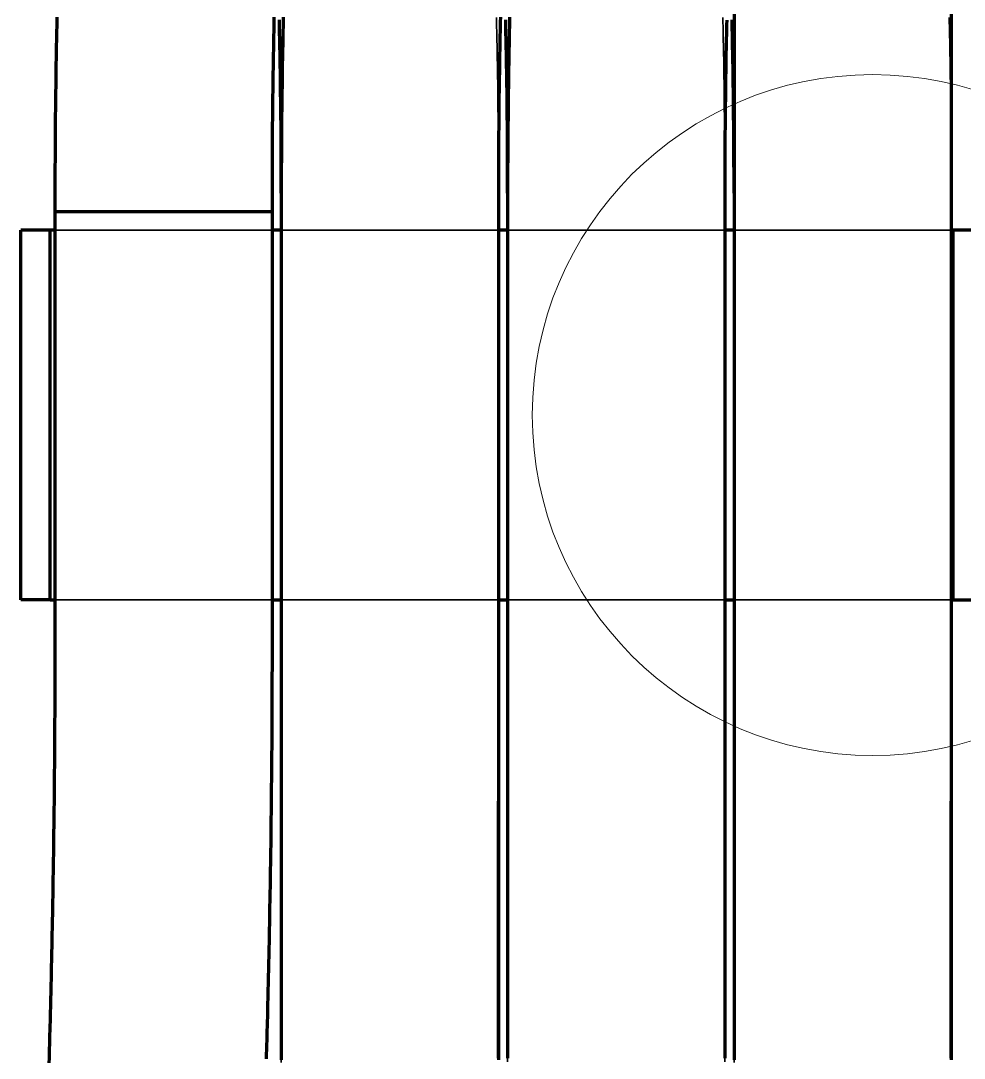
# Model space of a CAD drawing. Header units: millimetres. Extents: x 0 to 2208, y 0 to 420.
# Drawn here: x 165.18 to 175.39, y 191.36 to 202.58 of the extents above; entities that cross this region are included whole.
import ezdxf

# ---------------------------------------------------------------- set-up
doc = ezdxf.new("R2010")
doc.units = ezdxf.units.MM
doc.linetypes.add('IRAM-E-TRAZOS', pattern=[5, 4, -1])
for name, color, linetype, lineweight in [('01-VISIBLE', 7, 'CONTINUOUS', 70), ('02-OCULTA', 4, 'IRAM-E-TRAZOS', 35), ('08-FINA', 5, 'CONTINUOUS', 18)]:
    doc.layers.add(name, color=color, linetype=linetype, lineweight=lineweight)

msp = doc.modelspace()

# ---------------------------------------------------------------- linework, layer by layer
at = {"layer": '01-VISIBLE'}
for p, q in [((172.896, 204.486), (172.896, 197.032)), ((175.246, 204.486), (175.246, 197.032)), ((165.546, 200.716), (165.546, 200.516)), ((167.896, 200.716), (167.896, 200.516)), ((167.996, 200.716), (167.996, 197.032)), ((170.346, 200.716), (170.346, 197.032)), ((170.446, 200.716), (170.446, 197.354)), ((172.796, 200.716), (172.796, 197.354)), ((165.546, 200.516), (165.546, 195.916)), ((167.896, 200.516), (167.896, 195.916)), ((165.496, 200.316), (165.176, 200.316)), ((165.176, 196.316), (165.176, 200.316)), ((165.546, 200.316), (165.496, 200.316)), ((165.496, 196.316), (165.496, 200.316)), ((167.996, 200.316), (167.896, 200.316)), ((170.446, 200.316), (170.346, 200.316)), ((172.896, 200.316), (172.796, 200.316)), ((175.596, 200.316), (175.246, 200.316)), ((165.496, 196.316), (165.176, 196.316)), ((165.496, 196.316), (165.546, 196.316)), ((167.896, 196.316), (167.996, 196.316)), ((170.346, 196.316), (170.446, 196.316)), ((172.796, 196.316), (172.896, 196.316)), ((175.246, 196.316), (175.596, 196.316)), ((167.996, 195.202), (167.996, 194.042)), ((170.346, 195.202), (170.346, 194.042)), ((172.896, 195.202), (172.896, 194.042)), ((175.246, 195.202), (175.246, 194.042)), ((170.446, 194.884), (170.446, 194.72)), ((172.796, 194.884), (172.796, 194.72))]:
    msp.add_line(p, q, dxfattribs=at)
for points in [[(165.567, 202.619), (165.566, 202.569), (165.565, 202.518), (165.564, 202.468), (165.563, 202.418), (165.562, 202.368), (165.561, 202.318), (165.56, 202.268), (165.559, 202.218), (165.558, 202.168), (165.557, 202.118), (165.556, 202.068), (165.556, 202.018), (165.555, 201.968), (165.554, 201.918), (165.554, 201.868), (165.553, 201.818), (165.552, 201.767), (165.552, 201.717), (165.551, 201.667), (165.551, 201.617), (165.55, 201.567), (165.55, 201.517), (165.549, 201.467), (165.549, 201.417), (165.548, 201.367), (165.548, 201.317), (165.548, 201.267), (165.547, 201.217), (165.547, 201.167), (165.547, 201.117), (165.547, 201.066), (165.546, 201.016), (165.546, 200.966), (165.546, 200.916), (165.546, 200.866), (165.546, 200.816), (165.546, 200.766), (165.546, 200.716)], [(167.917, 202.62), (167.916, 202.57), (167.915, 202.52), (167.914, 202.47), (167.913, 202.42), (167.912, 202.37), (167.911, 202.32), (167.91, 202.27), (167.909, 202.219), (167.908, 202.169), (167.908, 202.119), (167.907, 202.069), (167.906, 202.019), (167.905, 201.969), (167.904, 201.919), (167.904, 201.869), (167.903, 201.819), (167.902, 201.768), (167.902, 201.718), (167.901, 201.668), (167.901, 201.618), (167.9, 201.568), (167.9, 201.518), (167.899, 201.468), (167.899, 201.418), (167.898, 201.368), (167.898, 201.317), (167.898, 201.267), (167.897, 201.217), (167.897, 201.167), (167.897, 201.117), (167.897, 201.067), (167.896, 201.017), (167.896, 200.967), (167.896, 200.916), (167.896, 200.866), (167.896, 200.816), (167.896, 200.766), (167.896, 200.716)], [(167.996, 200.716), (167.996, 200.767), (167.996, 200.817), (167.996, 200.868), (167.996, 200.919), (167.996, 200.97), (167.995, 201.02), (167.995, 201.071), (167.995, 201.122), (167.995, 201.173), (167.994, 201.223), (167.994, 201.274), (167.994, 201.325), (167.993, 201.376), (167.993, 201.426), (167.993, 201.477), (167.992, 201.528), (167.992, 201.578), (167.991, 201.629), (167.99, 201.68), (167.99, 201.731), (167.989, 201.781), (167.989, 201.832), (167.988, 201.883), (167.987, 201.934), (167.986, 201.984), (167.986, 202.035), (167.985, 202.086), (167.984, 202.137), (167.983, 202.187), (167.982, 202.238), (167.981, 202.289), (167.98, 202.34), (167.979, 202.39), (167.978, 202.441), (167.977, 202.492), (167.976, 202.542), (167.975, 202.593)], [(168.017, 202.619), (168.016, 202.569), (168.015, 202.518), (168.014, 202.468), (168.013, 202.418), (168.012, 202.368), (168.011, 202.318), (168.01, 202.268), (168.009, 202.218), (168.008, 202.168), (168.007, 202.118), (168.006, 202.068), (168.006, 202.018), (168.005, 201.968), (168.004, 201.918), (168.004, 201.868), (168.003, 201.818), (168.002, 201.767), (168.002, 201.717), (168.001, 201.667), (168.001, 201.617), (168, 201.567), (168, 201.517), (167.999, 201.467), (167.999, 201.417), (167.998, 201.367), (167.998, 201.317), (167.998, 201.267), (167.997, 201.217), (167.997, 201.167), (167.997, 201.117), (167.997, 201.066), (167.996, 201.016), (167.996, 200.966), (167.996, 200.916), (167.996, 200.866), (167.996, 200.816), (167.996, 200.766), (167.996, 200.716)], [(170.367, 202.62), (170.366, 202.57), (170.365, 202.52), (170.364, 202.47), (170.363, 202.42), (170.362, 202.37), (170.361, 202.32), (170.36, 202.27), (170.359, 202.219), (170.358, 202.169), (170.358, 202.119), (170.357, 202.069), (170.356, 202.019), (170.355, 201.969), (170.354, 201.919), (170.354, 201.869), (170.353, 201.819), (170.352, 201.768), (170.352, 201.718), (170.351, 201.668), (170.351, 201.618), (170.35, 201.568), (170.35, 201.518), (170.349, 201.468), (170.349, 201.418), (170.348, 201.368), (170.348, 201.317), (170.348, 201.267), (170.347, 201.217), (170.347, 201.167), (170.347, 201.117), (170.347, 201.067), (170.346, 201.017), (170.346, 200.967), (170.346, 200.916), (170.346, 200.866), (170.346, 200.816), (170.346, 200.766), (170.346, 200.716)], [(170.446, 200.716), (170.446, 200.767), (170.446, 200.817), (170.446, 200.868), (170.446, 200.919), (170.446, 200.97), (170.445, 201.02), (170.445, 201.071), (170.445, 201.122), (170.445, 201.173), (170.444, 201.223), (170.444, 201.274), (170.444, 201.325), (170.443, 201.376), (170.443, 201.426), (170.443, 201.477), (170.442, 201.528), (170.442, 201.578), (170.441, 201.629), (170.44, 201.68), (170.44, 201.731), (170.439, 201.781), (170.439, 201.832), (170.438, 201.883), (170.437, 201.934), (170.436, 201.984), (170.436, 202.035), (170.435, 202.086), (170.434, 202.137), (170.433, 202.187), (170.432, 202.238), (170.431, 202.289), (170.43, 202.34), (170.429, 202.39), (170.428, 202.441), (170.427, 202.492), (170.426, 202.542), (170.425, 202.593)], [(170.467, 202.619), (170.466, 202.569), (170.465, 202.518), (170.464, 202.468), (170.463, 202.418), (170.462, 202.368), (170.461, 202.318), (170.46, 202.268), (170.459, 202.218), (170.458, 202.168), (170.457, 202.118), (170.456, 202.068), (170.456, 202.018), (170.455, 201.968), (170.454, 201.918), (170.454, 201.868), (170.453, 201.818), (170.452, 201.767), (170.452, 201.717), (170.451, 201.667), (170.451, 201.617), (170.45, 201.567), (170.45, 201.517), (170.449, 201.467), (170.449, 201.417), (170.448, 201.367), (170.448, 201.317), (170.448, 201.267), (170.447, 201.217), (170.447, 201.167), (170.447, 201.117), (170.447, 201.066), (170.446, 201.016), (170.446, 200.966), (170.446, 200.916), (170.446, 200.866), (170.446, 200.816), (170.446, 200.766), (170.446, 200.716)], [(172.896, 200.716), (172.896, 200.767), (172.896, 200.817), (172.896, 200.868), (172.896, 200.919), (172.896, 200.97), (172.895, 201.02), (172.895, 201.071), (172.895, 201.122), (172.895, 201.173), (172.894, 201.223), (172.894, 201.274), (172.894, 201.325), (172.893, 201.376), (172.893, 201.426), (172.893, 201.477), (172.892, 201.528), (172.892, 201.578), (172.891, 201.629), (172.89, 201.68), (172.89, 201.731), (172.889, 201.781), (172.889, 201.832), (172.888, 201.883), (172.887, 201.934), (172.886, 201.984), (172.886, 202.035), (172.885, 202.086), (172.884, 202.137), (172.883, 202.187), (172.882, 202.238), (172.881, 202.289), (172.88, 202.34), (172.879, 202.39), (172.878, 202.441), (172.877, 202.492), (172.876, 202.542), (172.875, 202.593)], [(172.817, 202.587), (172.815, 202.536), (172.814, 202.486), (172.813, 202.435), (172.812, 202.384), (172.811, 202.334), (172.81, 202.283), (172.809, 202.233), (172.809, 202.182), (172.808, 202.132), (172.807, 202.081), (172.806, 202.031), (172.805, 201.98), (172.805, 201.929), (172.804, 201.879), (172.803, 201.828), (172.803, 201.778), (172.802, 201.727), (172.801, 201.677), (172.801, 201.626), (172.8, 201.576), (172.8, 201.525), (172.799, 201.474), (172.799, 201.424), (172.798, 201.373), (172.798, 201.323), (172.798, 201.272), (172.797, 201.222), (172.797, 201.171), (172.797, 201.12), (172.797, 201.07), (172.796, 201.019), (172.796, 200.969), (172.796, 200.918), (172.796, 200.868), (172.796, 200.817), (172.796, 200.767), (172.796, 200.716)], [(166.721, 200.516), (166.67, 200.516), (166.619, 200.516), (166.568, 200.516), (166.517, 200.516), (166.466, 200.516), (166.414, 200.516), (166.363, 200.516), (166.312, 200.516), (166.261, 200.516), (166.21, 200.516), (166.159, 200.516), (166.108, 200.516), (166.057, 200.516), (166.006, 200.516), (165.955, 200.516), (165.904, 200.516), (165.852, 200.516), (165.801, 200.516), (165.75, 200.516), (165.699, 200.516), (165.648, 200.516), (165.597, 200.516), (165.546, 200.516)], [(166.721, 200.516), (166.67, 200.516), (166.619, 200.516), (166.568, 200.516), (166.517, 200.516), (166.466, 200.516), (166.414, 200.516), (166.363, 200.516), (166.312, 200.516), (166.261, 200.516), (166.21, 200.516), (166.159, 200.516), (166.108, 200.516), (166.057, 200.516), (166.006, 200.516), (165.955, 200.516), (165.904, 200.516), (165.852, 200.516), (165.801, 200.516), (165.75, 200.516), (165.699, 200.516), (165.648, 200.516), (165.597, 200.516), (165.546, 200.516)], [(167.896, 200.516), (167.845, 200.516), (167.794, 200.516), (167.743, 200.516), (167.692, 200.516), (167.641, 200.516), (167.589, 200.516), (167.538, 200.516), (167.487, 200.516), (167.436, 200.516), (167.385, 200.516), (167.334, 200.516), (167.283, 200.516), (167.232, 200.516), (167.181, 200.516), (167.13, 200.516), (167.079, 200.516), (167.027, 200.516), (166.976, 200.516), (166.925, 200.516), (166.874, 200.516), (166.823, 200.516), (166.772, 200.516), (166.721, 200.516)], [(167.896, 200.516), (167.845, 200.516), (167.794, 200.516), (167.743, 200.516), (167.692, 200.516), (167.641, 200.516), (167.589, 200.516), (167.538, 200.516), (167.487, 200.516), (167.436, 200.516), (167.385, 200.516), (167.334, 200.516), (167.283, 200.516), (167.232, 200.516), (167.181, 200.516), (167.13, 200.516), (167.079, 200.516), (167.027, 200.516), (166.976, 200.516), (166.925, 200.516), (166.874, 200.516), (166.823, 200.516), (166.772, 200.516), (166.721, 200.516)], [(170.446, 197.354), (170.446, 197.304), (170.446, 197.253), (170.446, 197.203), (170.446, 197.152), (170.446, 197.102), (170.446, 197.052), (170.446, 197.001), (170.446, 196.951), (170.446, 196.9), (170.446, 196.85), (170.446, 196.799), (170.446, 196.749), (170.446, 196.699), (170.446, 196.648), (170.446, 196.598), (170.446, 196.547), (170.446, 196.497), (170.446, 196.447), (170.446, 196.396), (170.446, 196.346), (170.446, 196.295), (170.446, 196.245), (170.446, 196.195), (170.446, 196.144), (170.446, 196.094), (170.446, 196.043), (170.446, 195.993), (170.446, 195.943), (170.446, 195.892), (170.446, 195.842), (170.446, 195.791), (170.446, 195.741), (170.446, 195.69), (170.446, 195.64), (170.446, 195.59), (170.446, 195.539), (170.446, 195.489), (170.446, 195.438), (170.446, 195.388), (170.446, 195.338), (170.446, 195.287), (170.446, 195.237), (170.446, 195.186), (170.446, 195.136), (170.446, 195.086), (170.446, 195.035), (170.446, 194.985), (170.446, 194.934), (170.446, 194.884)], [(172.796, 197.354), (172.796, 197.304), (172.796, 197.253), (172.796, 197.203), (172.796, 197.152), (172.796, 197.102), (172.796, 197.052), (172.796, 197.001), (172.796, 196.951), (172.796, 196.9), (172.796, 196.85), (172.796, 196.799), (172.796, 196.749), (172.796, 196.699), (172.796, 196.648), (172.796, 196.598), (172.796, 196.547), (172.796, 196.497), (172.796, 196.447), (172.796, 196.396), (172.796, 196.346), (172.796, 196.295), (172.796, 196.245), (172.796, 196.195), (172.796, 196.144), (172.796, 196.094), (172.796, 196.043), (172.796, 195.993), (172.796, 195.943), (172.796, 195.892), (172.796, 195.842), (172.796, 195.791), (172.796, 195.741), (172.796, 195.69), (172.796, 195.64), (172.796, 195.59), (172.796, 195.539), (172.796, 195.489), (172.796, 195.438), (172.796, 195.388), (172.796, 195.338), (172.796, 195.287), (172.796, 195.237), (172.796, 195.186), (172.796, 195.136), (172.796, 195.086), (172.796, 195.035), (172.796, 194.985), (172.796, 194.934), (172.796, 194.884)], [(167.996, 197.032), (167.996, 196.981), (167.996, 196.93), (167.996, 196.88), (167.996, 196.829), (167.996, 196.778), (167.996, 196.727), (167.996, 196.676), (167.996, 196.625), (167.996, 196.575), (167.996, 196.524), (167.996, 196.473), (167.996, 196.422), (167.996, 196.371), (167.996, 196.32), (167.996, 196.27), (167.996, 196.219), (167.996, 196.168), (167.996, 196.117), (167.996, 196.066), (167.996, 196.016), (167.996, 195.965), (167.996, 195.914), (167.996, 195.863), (167.996, 195.812), (167.996, 195.761), (167.996, 195.711), (167.996, 195.66), (167.996, 195.609), (167.996, 195.558), (167.996, 195.507), (167.996, 195.456), (167.996, 195.406), (167.996, 195.355), (167.996, 195.304), (167.996, 195.253), (167.996, 195.202)], [(170.346, 197.032), (170.346, 196.981), (170.346, 196.93), (170.346, 196.88), (170.346, 196.829), (170.346, 196.778), (170.346, 196.727), (170.346, 196.676), (170.346, 196.625), (170.346, 196.575), (170.346, 196.524), (170.346, 196.473), (170.346, 196.422), (170.346, 196.371), (170.346, 196.32), (170.346, 196.27), (170.346, 196.219), (170.346, 196.168), (170.346, 196.117), (170.346, 196.066), (170.346, 196.016), (170.346, 195.965), (170.346, 195.914), (170.346, 195.863), (170.346, 195.812), (170.346, 195.761), (170.346, 195.711), (170.346, 195.66), (170.346, 195.609), (170.346, 195.558), (170.346, 195.507), (170.346, 195.456), (170.346, 195.406), (170.346, 195.355), (170.346, 195.304), (170.346, 195.253), (170.346, 195.202)], [(172.896, 197.032), (172.896, 196.981), (172.896, 196.93), (172.896, 196.88), (172.896, 196.829), (172.896, 196.778), (172.896, 196.727), (172.896, 196.676), (172.896, 196.625), (172.896, 196.575), (172.896, 196.524), (172.896, 196.473), (172.896, 196.422), (172.896, 196.371), (172.896, 196.32), (172.896, 196.27), (172.896, 196.219), (172.896, 196.168), (172.896, 196.117), (172.896, 196.066), (172.896, 196.016), (172.896, 195.965), (172.896, 195.914), (172.896, 195.863), (172.896, 195.812), (172.896, 195.761), (172.896, 195.711), (172.896, 195.66), (172.896, 195.609), (172.896, 195.558), (172.896, 195.507), (172.896, 195.456), (172.896, 195.406), (172.896, 195.355), (172.896, 195.304), (172.896, 195.253), (172.896, 195.202)], [(175.246, 197.032), (175.246, 196.981), (175.246, 196.93), (175.246, 196.88), (175.246, 196.829), (175.246, 196.778), (175.246, 196.727), (175.246, 196.676), (175.246, 196.625), (175.246, 196.575), (175.246, 196.524), (175.246, 196.473), (175.246, 196.422), (175.246, 196.371), (175.246, 196.32), (175.246, 196.27), (175.246, 196.219), (175.246, 196.168), (175.246, 196.117), (175.246, 196.066), (175.246, 196.016), (175.246, 195.965), (175.246, 195.914), (175.246, 195.863), (175.246, 195.812), (175.246, 195.761), (175.246, 195.711), (175.246, 195.66), (175.246, 195.609), (175.246, 195.558), (175.246, 195.507), (175.246, 195.456), (175.246, 195.406), (175.246, 195.355), (175.246, 195.304), (175.246, 195.253), (175.246, 195.202)], [(165.546, 195.916), (165.546, 195.866), (165.546, 195.816), (165.546, 195.766), (165.546, 195.716), (165.546, 195.666), (165.546, 195.615), (165.546, 195.565), (165.545, 195.515), (165.545, 195.465), (165.545, 195.415), (165.545, 195.365), (165.545, 195.315), (165.545, 195.265), (165.544, 195.215), (165.544, 195.165), (165.544, 195.115), (165.544, 195.065), (165.543, 195.014), (165.543, 194.964), (165.543, 194.914), (165.543, 194.864), (165.542, 194.814), (165.542, 194.764), (165.542, 194.714), (165.541, 194.664), (165.541, 194.614), (165.54, 194.564), (165.54, 194.514), (165.539, 194.464), (165.539, 194.414), (165.539, 194.363), (165.538, 194.313), (165.538, 194.263), (165.537, 194.213), (165.537, 194.163), (165.536, 194.113), (165.535, 194.063), (165.535, 194.013), (165.534, 193.963), (165.534, 193.913), (165.533, 193.863), (165.532, 193.813), (165.532, 193.763), (165.531, 193.712), (165.53, 193.662), (165.53, 193.612), (165.529, 193.562), (165.528, 193.512), (165.527, 193.462), (165.527, 193.412), (165.526, 193.362), (165.525, 193.312), (165.524, 193.262), (165.524, 193.212), (165.523, 193.162), (165.522, 193.112), (165.521, 193.062), (165.52, 193.011), (165.519, 192.961), (165.518, 192.911), (165.517, 192.861), (165.516, 192.811), (165.515, 192.761), (165.514, 192.711), (165.513, 192.661), (165.512, 192.611), (165.511, 192.561), (165.51, 192.511), (165.509, 192.461), (165.508, 192.411), (165.507, 192.361), (165.506, 192.31), (165.505, 192.26), (165.504, 192.21), (165.503, 192.16), (165.501, 192.11), (165.5, 192.06), (165.499, 192.01), (165.498, 191.96), (165.497, 191.91), (165.495, 191.86), (165.494, 191.81), (165.493, 191.76), (165.492, 191.71), (165.49, 191.66), (165.489, 191.61), (165.488, 191.559), (165.486, 191.509), (165.485, 191.459), (165.484, 191.409), (165.482, 191.359), (165.481, 191.309)], [(167.896, 195.916), (167.896, 195.866), (167.896, 195.816), (167.896, 195.765), (167.896, 195.715), (167.896, 195.665), (167.896, 195.615), (167.896, 195.565), (167.895, 195.515), (167.895, 195.465), (167.895, 195.414), (167.895, 195.364), (167.895, 195.314), (167.895, 195.264), (167.894, 195.214), (167.894, 195.164), (167.894, 195.114), (167.894, 195.063), (167.893, 195.013), (167.893, 194.963), (167.893, 194.913), (167.893, 194.863), (167.892, 194.813), (167.892, 194.762), (167.892, 194.712), (167.891, 194.662), (167.891, 194.612), (167.89, 194.562), (167.89, 194.512), (167.89, 194.462), (167.889, 194.411), (167.889, 194.361), (167.888, 194.311), (167.888, 194.261), (167.887, 194.211), (167.887, 194.161), (167.886, 194.111), (167.886, 194.06), (167.885, 194.01), (167.884, 193.96), (167.884, 193.91), (167.883, 193.86), (167.883, 193.81), (167.882, 193.759), (167.881, 193.709), (167.881, 193.659), (167.88, 193.609), (167.879, 193.559), (167.878, 193.509), (167.878, 193.459), (167.877, 193.408), (167.876, 193.358), (167.875, 193.308), (167.875, 193.258), (167.874, 193.208), (167.873, 193.158), (167.872, 193.108), (167.871, 193.057), (167.87, 193.007), (167.869, 192.957), (167.869, 192.907), (167.868, 192.857), (167.867, 192.807), (167.866, 192.757), (167.865, 192.706), (167.864, 192.656), (167.863, 192.606), (167.862, 192.556), (167.861, 192.506), (167.86, 192.456), (167.859, 192.406), (167.858, 192.355), (167.857, 192.305), (167.855, 192.255), (167.854, 192.205), (167.853, 192.155), (167.852, 192.105), (167.851, 192.055), (167.85, 192.004), (167.848, 191.954), (167.847, 191.904), (167.846, 191.854), (167.845, 191.804), (167.844, 191.754), (167.842, 191.704), (167.841, 191.654), (167.84, 191.603), (167.838, 191.553), (167.837, 191.503), (167.836, 191.453), (167.834, 191.403), (167.833, 191.353)], [(170.446, 194.72), (170.446, 194.67), (170.446, 194.62), (170.446, 194.57), (170.446, 194.519), (170.446, 194.469), (170.446, 194.419), (170.446, 194.369), (170.446, 194.319), (170.446, 194.268), (170.446, 194.218), (170.446, 194.168), (170.446, 194.118), (170.446, 194.068), (170.446, 194.017), (170.446, 193.967), (170.446, 193.917), (170.446, 193.867), (170.446, 193.817), (170.446, 193.766), (170.446, 193.716), (170.446, 193.666), (170.446, 193.616), (170.446, 193.566), (170.446, 193.515), (170.446, 193.465), (170.446, 193.415), (170.446, 193.365), (170.446, 193.315), (170.446, 193.264), (170.446, 193.214), (170.446, 193.164), (170.446, 193.114), (170.446, 193.064), (170.446, 193.013), (170.446, 192.963), (170.446, 192.913), (170.446, 192.863), (170.446, 192.813), (170.446, 192.762), (170.446, 192.712), (170.446, 192.662), (170.446, 192.612), (170.446, 192.562), (170.446, 192.511), (170.446, 192.461), (170.446, 192.411), (170.446, 192.361), (170.446, 192.31), (170.446, 192.26), (170.446, 192.21), (170.446, 192.16), (170.446, 192.11), (170.446, 192.059), (170.446, 192.009), (170.446, 191.959), (170.446, 191.909), (170.446, 191.859), (170.446, 191.808), (170.446, 191.758), (170.446, 191.708), (170.446, 191.658), (170.446, 191.608), (170.446, 191.557), (170.446, 191.507), (170.446, 191.457), (170.446, 191.407), (170.446, 191.357)], [(172.796, 194.72), (172.796, 194.67), (172.796, 194.62), (172.796, 194.57), (172.796, 194.519), (172.796, 194.469), (172.796, 194.419), (172.796, 194.369), (172.796, 194.319), (172.796, 194.268), (172.796, 194.218), (172.796, 194.168), (172.796, 194.118), (172.796, 194.068), (172.796, 194.017), (172.796, 193.967), (172.796, 193.917), (172.796, 193.867), (172.796, 193.817), (172.796, 193.766), (172.796, 193.716), (172.796, 193.666), (172.796, 193.616), (172.796, 193.566), (172.796, 193.515), (172.796, 193.465), (172.796, 193.415), (172.796, 193.365), (172.796, 193.315), (172.796, 193.264), (172.796, 193.214), (172.796, 193.164), (172.796, 193.114), (172.796, 193.064), (172.796, 193.013), (172.796, 192.963), (172.796, 192.913), (172.796, 192.863), (172.796, 192.813), (172.796, 192.762), (172.796, 192.712), (172.796, 192.662), (172.796, 192.612), (172.796, 192.562), (172.796, 192.511), (172.796, 192.461), (172.796, 192.411), (172.796, 192.361), (172.796, 192.31), (172.796, 192.26), (172.796, 192.21), (172.796, 192.16), (172.796, 192.11), (172.796, 192.059), (172.796, 192.009), (172.796, 191.959), (172.796, 191.909), (172.796, 191.859), (172.796, 191.808), (172.796, 191.758), (172.796, 191.708), (172.796, 191.658), (172.796, 191.608), (172.796, 191.557), (172.796, 191.507), (172.796, 191.457), (172.796, 191.407), (172.796, 191.357)], [(170.346, 191.357), (170.346, 191.408), (170.346, 191.458), (170.346, 191.509), (170.346, 191.559), (170.346, 191.61), (170.346, 191.661), (170.346, 191.711), (170.346, 191.762), (170.346, 191.812), (170.346, 191.863), (170.346, 191.914), (170.346, 191.964), (170.346, 192.015), (170.346, 192.065), (170.346, 192.116), (170.346, 192.167), (170.346, 192.217), (170.346, 192.268), (170.346, 192.318), (170.346, 192.369), (170.346, 192.419), (170.346, 192.47), (170.346, 192.521), (170.346, 192.571), (170.346, 192.622), (170.346, 192.672), (170.346, 192.723), (170.346, 192.774), (170.346, 192.824), (170.346, 192.875), (170.346, 192.925), (170.346, 192.976), (170.346, 193.027), (170.346, 193.077), (170.346, 193.128), (170.346, 193.178), (170.346, 193.229), (170.346, 193.28), (170.346, 193.33), (170.346, 193.381), (170.346, 193.431), (170.346, 193.482), (170.346, 193.533), (170.346, 193.583), (170.346, 193.634), (170.346, 193.684), (170.346, 193.735), (170.346, 193.785), (170.346, 193.836), (170.346, 193.887), (170.346, 193.937), (170.346, 193.988), (170.346, 194.038), (170.346, 194.089), (170.346, 194.14)], [(175.246, 191.357), (175.246, 191.408), (175.246, 191.458), (175.246, 191.509), (175.246, 191.559), (175.246, 191.61), (175.246, 191.661), (175.246, 191.711), (175.246, 191.762), (175.246, 191.812), (175.246, 191.863), (175.246, 191.914), (175.246, 191.964), (175.246, 192.015), (175.246, 192.065), (175.246, 192.116), (175.246, 192.167), (175.246, 192.217), (175.246, 192.268), (175.246, 192.318), (175.246, 192.369), (175.246, 192.419), (175.246, 192.47), (175.246, 192.521), (175.246, 192.571), (175.246, 192.622), (175.246, 192.672), (175.246, 192.723), (175.246, 192.774), (175.246, 192.824), (175.246, 192.875), (175.246, 192.925), (175.246, 192.976), (175.246, 193.027), (175.246, 193.077), (175.246, 193.128), (175.246, 193.178), (175.246, 193.229), (175.246, 193.28), (175.246, 193.33), (175.246, 193.381), (175.246, 193.431), (175.246, 193.482), (175.246, 193.533), (175.246, 193.583), (175.246, 193.634), (175.246, 193.684), (175.246, 193.735), (175.246, 193.785), (175.246, 193.836), (175.246, 193.887), (175.246, 193.937), (175.246, 193.988), (175.246, 194.038), (175.246, 194.089), (175.246, 194.14)], [(167.996, 194.042), (167.996, 193.992), (167.996, 193.942), (167.996, 193.892), (167.996, 193.842), (167.996, 193.792), (167.996, 193.742), (167.996, 193.692), (167.996, 193.642), (167.996, 193.592), (167.996, 193.542), (167.996, 193.492), (167.996, 193.442), (167.996, 193.392), (167.996, 193.342), (167.996, 193.292), (167.996, 193.242), (167.996, 193.192), (167.996, 193.142), (167.996, 193.092), (167.996, 193.042), (167.996, 192.991), (167.996, 192.941), (167.996, 192.891), (167.996, 192.841), (167.996, 192.791), (167.996, 192.741), (167.996, 192.691), (167.996, 192.641), (167.996, 192.591), (167.996, 192.541), (167.996, 192.491), (167.996, 192.441), (167.996, 192.391), (167.996, 192.341), (167.996, 192.291), (167.996, 192.241), (167.996, 192.191), (167.996, 192.141), (167.996, 192.091), (167.996, 192.041), (167.996, 191.991), (167.996, 191.941), (167.996, 191.891), (167.996, 191.841), (167.996, 191.791), (167.996, 191.741), (167.996, 191.691), (167.996, 191.641), (167.996, 191.591), (167.996, 191.541), (167.996, 191.491), (167.996, 191.441), (167.996, 191.391), (167.996, 191.341)], [(170.346, 194.042), (170.346, 193.992), (170.346, 193.942), (170.346, 193.892), (170.346, 193.842), (170.346, 193.792), (170.346, 193.742), (170.346, 193.692), (170.346, 193.642), (170.346, 193.592), (170.346, 193.542), (170.346, 193.492), (170.346, 193.442), (170.346, 193.392), (170.346, 193.342), (170.346, 193.292), (170.346, 193.242), (170.346, 193.192), (170.346, 193.142), (170.346, 193.092), (170.346, 193.042), (170.346, 192.991), (170.346, 192.941), (170.346, 192.891), (170.346, 192.841), (170.346, 192.791), (170.346, 192.741), (170.346, 192.691), (170.346, 192.641), (170.346, 192.591), (170.346, 192.541), (170.346, 192.491), (170.346, 192.441), (170.346, 192.391), (170.346, 192.341), (170.346, 192.291), (170.346, 192.241), (170.346, 192.191), (170.346, 192.141), (170.346, 192.091), (170.346, 192.041), (170.346, 191.991), (170.346, 191.941), (170.346, 191.891), (170.346, 191.841), (170.346, 191.791), (170.346, 191.741), (170.346, 191.691), (170.346, 191.641), (170.346, 191.591), (170.346, 191.541), (170.346, 191.491), (170.346, 191.441), (170.346, 191.391), (170.346, 191.341)], [(172.896, 194.042), (172.896, 193.992), (172.896, 193.942), (172.896, 193.892), (172.896, 193.842), (172.896, 193.792), (172.896, 193.742), (172.896, 193.692), (172.896, 193.642), (172.896, 193.592), (172.896, 193.542), (172.896, 193.492), (172.896, 193.442), (172.896, 193.392), (172.896, 193.342), (172.896, 193.292), (172.896, 193.242), (172.896, 193.192), (172.896, 193.142), (172.896, 193.092), (172.896, 193.042), (172.896, 192.991), (172.896, 192.941), (172.896, 192.891), (172.896, 192.841), (172.896, 192.791), (172.896, 192.741), (172.896, 192.691), (172.896, 192.641), (172.896, 192.591), (172.896, 192.541), (172.896, 192.491), (172.896, 192.441), (172.896, 192.391), (172.896, 192.341), (172.896, 192.291), (172.896, 192.241), (172.896, 192.191), (172.896, 192.141), (172.896, 192.091), (172.896, 192.041), (172.896, 191.991), (172.896, 191.941), (172.896, 191.891), (172.896, 191.841), (172.896, 191.791), (172.896, 191.741), (172.896, 191.691), (172.896, 191.641), (172.896, 191.591), (172.896, 191.541), (172.896, 191.491), (172.896, 191.441), (172.896, 191.391), (172.896, 191.341)], [(175.246, 194.042), (175.246, 193.992), (175.246, 193.942), (175.246, 193.892), (175.246, 193.842), (175.246, 193.792), (175.246, 193.742), (175.246, 193.692), (175.246, 193.642), (175.246, 193.592), (175.246, 193.542), (175.246, 193.492), (175.246, 193.442), (175.246, 193.392), (175.246, 193.342), (175.246, 193.292), (175.246, 193.242), (175.246, 193.192), (175.246, 193.142), (175.246, 193.092), (175.246, 193.042), (175.246, 192.991), (175.246, 192.941), (175.246, 192.891), (175.246, 192.841), (175.246, 192.791), (175.246, 192.741), (175.246, 192.691), (175.246, 192.641), (175.246, 192.591), (175.246, 192.541), (175.246, 192.491), (175.246, 192.441), (175.246, 192.391), (175.246, 192.341), (175.246, 192.291), (175.246, 192.241), (175.246, 192.191), (175.246, 192.141), (175.246, 192.091), (175.246, 192.041), (175.246, 191.991), (175.246, 191.941), (175.246, 191.891), (175.246, 191.841), (175.246, 191.791), (175.246, 191.741), (175.246, 191.691), (175.246, 191.641), (175.246, 191.591), (175.246, 191.541), (175.246, 191.491), (175.246, 191.441), (175.246, 191.391), (175.246, 191.341)]]:
    msp.add_lwpolyline(points, dxfattribs=at)
at = {"layer": '02-OCULTA'}
for p, q in [((167.996, 197.078), (167.996, 200.716)), ((170.346, 197.078), (170.346, 200.716)), ((170.446, 197.169), (170.446, 200.716)), ((172.796, 197.169), (172.796, 200.716)), ((172.896, 197.078), (172.896, 200.716)), ((175.246, 197.078), (175.246, 200.716)), ((165.496, 200.316), (165.176, 200.316)), ((165.176, 200.316), (175.276, 200.316)), ((175.276, 200.316), (165.176, 200.316)), ((165.176, 196.316), (165.176, 200.316)), ((165.176, 196.316), (165.176, 200.316)), ((165.176, 196.316), (165.176, 200.316)), ((165.496, 196.316), (165.496, 200.316)), ((175.596, 200.316), (165.496, 200.316)), ((165.496, 196.316), (165.496, 200.316)), ((165.496, 196.316), (165.496, 200.316)), ((167.896, 200.316), (165.546, 200.316)), ((170.346, 200.316), (167.996, 200.316)), ((172.796, 200.316), (170.446, 200.316)), ((175.246, 200.316), (172.896, 200.316)), ((175.276, 200.316), (175.276, 196.316)), ((175.276, 200.316), (175.276, 196.316)), ((165.176, 196.316), (175.276, 196.316)), ((175.276, 196.316), (165.176, 196.316)), ((165.496, 196.316), (165.176, 196.316)), ((165.496, 196.316), (175.596, 196.316)), ((165.546, 196.316), (167.896, 196.316)), ((167.996, 196.316), (170.346, 196.316)), ((170.446, 196.316), (172.796, 196.316)), ((172.896, 196.316), (175.246, 196.316)), ((167.996, 194.14), (167.996, 195.157)), ((170.346, 194.14), (170.346, 195.157)), ((172.896, 194.14), (172.896, 195.157)), ((175.246, 194.14), (175.246, 195.157)), ((170.446, 194.334), (170.446, 195.067)), ((172.796, 194.334), (172.796, 195.067))]:
    msp.add_line(p, q, dxfattribs=at)
for points in [[(170.346, 200.716), (170.346, 200.766), (170.346, 200.816), (170.346, 200.866), (170.346, 200.916), (170.346, 200.966), (170.345, 201.016), (170.345, 201.066), (170.345, 201.116), (170.345, 201.166), (170.345, 201.216), (170.344, 201.266), (170.344, 201.316), (170.344, 201.366), (170.343, 201.416), (170.343, 201.466), (170.342, 201.516), (170.342, 201.566), (170.341, 201.616), (170.341, 201.666), (170.34, 201.716), (170.34, 201.766), (170.339, 201.816), (170.338, 201.866), (170.338, 201.916), (170.337, 201.966), (170.336, 202.016), (170.336, 202.066), (170.335, 202.116), (170.334, 202.166), (170.333, 202.216), (170.332, 202.266), (170.331, 202.316), (170.33, 202.366), (170.329, 202.416), (170.328, 202.466), (170.327, 202.516), (170.326, 202.566), (170.325, 202.616)], [(172.796, 200.716), (172.796, 200.766), (172.796, 200.816), (172.796, 200.866), (172.796, 200.916), (172.796, 200.966), (172.795, 201.016), (172.795, 201.066), (172.795, 201.116), (172.795, 201.166), (172.795, 201.216), (172.794, 201.266), (172.794, 201.316), (172.794, 201.366), (172.793, 201.416), (172.793, 201.466), (172.792, 201.516), (172.792, 201.566), (172.791, 201.616), (172.791, 201.666), (172.79, 201.716), (172.79, 201.766), (172.789, 201.816), (172.788, 201.866), (172.788, 201.916), (172.787, 201.966), (172.786, 202.016), (172.786, 202.066), (172.785, 202.116), (172.784, 202.166), (172.783, 202.216), (172.782, 202.266), (172.781, 202.316), (172.78, 202.366), (172.779, 202.416), (172.778, 202.466), (172.777, 202.516), (172.776, 202.566), (172.775, 202.616)], [(175.246, 200.716), (175.246, 200.766), (175.246, 200.816), (175.246, 200.866), (175.246, 200.916), (175.246, 200.966), (175.245, 201.016), (175.245, 201.066), (175.245, 201.116), (175.245, 201.166), (175.245, 201.216), (175.244, 201.266), (175.244, 201.316), (175.244, 201.366), (175.243, 201.416), (175.243, 201.466), (175.242, 201.516), (175.242, 201.566), (175.241, 201.616), (175.241, 201.666), (175.24, 201.716), (175.24, 201.766), (175.239, 201.816), (175.238, 201.866), (175.238, 201.916), (175.237, 201.966), (175.236, 202.016), (175.236, 202.066), (175.235, 202.116), (175.234, 202.166), (175.233, 202.216), (175.232, 202.266), (175.231, 202.316), (175.23, 202.366), (175.229, 202.416), (175.228, 202.466), (175.227, 202.516), (175.226, 202.566), (175.225, 202.616)], [(165.546, 200.516), (165.596, 200.516), (165.646, 200.516), (165.696, 200.516), (165.746, 200.516), (165.796, 200.516), (165.846, 200.516), (165.896, 200.516), (165.946, 200.516), (165.996, 200.516), (166.046, 200.516), (166.096, 200.516), (166.146, 200.516), (166.196, 200.516), (166.246, 200.516), (166.296, 200.516), (166.346, 200.516), (166.396, 200.516), (166.446, 200.516), (166.496, 200.516), (166.546, 200.516), (166.596, 200.516), (166.646, 200.516), (166.696, 200.516), (166.746, 200.516), (166.796, 200.516), (166.846, 200.516), (166.896, 200.516), (166.946, 200.516), (166.996, 200.516), (167.046, 200.516), (167.096, 200.516), (167.146, 200.516), (167.196, 200.516), (167.246, 200.516), (167.296, 200.516), (167.346, 200.516), (167.396, 200.516), (167.446, 200.516), (167.496, 200.516), (167.546, 200.516), (167.596, 200.516), (167.646, 200.516), (167.696, 200.516), (167.746, 200.516), (167.796, 200.516), (167.846, 200.516), (167.896, 200.516)], [(165.546, 200.516), (165.596, 200.516), (165.646, 200.516), (165.696, 200.516), (165.746, 200.516), (165.796, 200.516), (165.846, 200.516), (165.896, 200.516), (165.946, 200.516), (165.996, 200.516), (166.046, 200.516), (166.096, 200.516), (166.146, 200.516), (166.196, 200.516), (166.246, 200.516), (166.296, 200.516), (166.346, 200.516), (166.396, 200.516), (166.446, 200.516), (166.496, 200.516), (166.546, 200.516), (166.596, 200.516), (166.646, 200.516), (166.696, 200.516), (166.746, 200.516), (166.796, 200.516), (166.846, 200.516), (166.896, 200.516), (166.946, 200.516), (166.996, 200.516), (167.046, 200.516), (167.096, 200.516), (167.146, 200.516), (167.196, 200.516), (167.246, 200.516), (167.296, 200.516), (167.346, 200.516), (167.396, 200.516), (167.446, 200.516), (167.496, 200.516), (167.546, 200.516), (167.596, 200.516), (167.646, 200.516), (167.696, 200.516), (167.746, 200.516), (167.796, 200.516), (167.846, 200.516), (167.896, 200.516)], [(170.446, 195.067), (170.446, 195.117), (170.446, 195.167), (170.446, 195.217), (170.446, 195.267), (170.446, 195.317), (170.446, 195.367), (170.446, 195.417), (170.446, 195.467), (170.446, 195.517), (170.446, 195.567), (170.446, 195.617), (170.446, 195.667), (170.446, 195.717), (170.446, 195.767), (170.446, 195.817), (170.446, 195.868), (170.446, 195.918), (170.446, 195.968), (170.446, 196.018), (170.446, 196.068), (170.446, 196.118), (170.446, 196.168), (170.446, 196.218), (170.446, 196.268), (170.446, 196.318), (170.446, 196.368), (170.446, 196.418), (170.446, 196.468), (170.446, 196.518), (170.446, 196.568), (170.446, 196.618), (170.446, 196.668), (170.446, 196.718), (170.446, 196.769), (170.446, 196.819), (170.446, 196.869), (170.446, 196.919), (170.446, 196.969), (170.446, 197.019), (170.446, 197.069), (170.446, 197.119), (170.446, 197.169)], [(172.796, 195.067), (172.796, 195.117), (172.796, 195.167), (172.796, 195.217), (172.796, 195.267), (172.796, 195.317), (172.796, 195.367), (172.796, 195.417), (172.796, 195.467), (172.796, 195.517), (172.796, 195.567), (172.796, 195.617), (172.796, 195.667), (172.796, 195.717), (172.796, 195.767), (172.796, 195.817), (172.796, 195.868), (172.796, 195.918), (172.796, 195.968), (172.796, 196.018), (172.796, 196.068), (172.796, 196.118), (172.796, 196.168), (172.796, 196.218), (172.796, 196.268), (172.796, 196.318), (172.796, 196.368), (172.796, 196.418), (172.796, 196.468), (172.796, 196.518), (172.796, 196.568), (172.796, 196.618), (172.796, 196.668), (172.796, 196.718), (172.796, 196.769), (172.796, 196.819), (172.796, 196.869), (172.796, 196.919), (172.796, 196.969), (172.796, 197.019), (172.796, 197.069), (172.796, 197.119), (172.796, 197.169)], [(167.996, 195.157), (167.996, 195.208), (167.996, 195.258), (167.996, 195.309), (167.996, 195.359), (167.996, 195.41), (167.996, 195.46), (167.996, 195.511), (167.996, 195.561), (167.996, 195.612), (167.996, 195.662), (167.996, 195.713), (167.996, 195.764), (167.996, 195.814), (167.996, 195.865), (167.996, 195.915), (167.996, 195.966), (167.996, 196.016), (167.996, 196.067), (167.996, 196.117), (167.996, 196.168), (167.996, 196.218), (167.996, 196.269), (167.996, 196.32), (167.996, 196.37), (167.996, 196.421), (167.996, 196.471), (167.996, 196.522), (167.996, 196.572), (167.996, 196.623), (167.996, 196.673), (167.996, 196.724), (167.996, 196.774), (167.996, 196.825), (167.996, 196.876), (167.996, 196.926), (167.996, 196.977), (167.996, 197.027), (167.996, 197.078)], [(170.346, 195.157), (170.346, 195.208), (170.346, 195.258), (170.346, 195.309), (170.346, 195.359), (170.346, 195.41), (170.346, 195.46), (170.346, 195.511), (170.346, 195.561), (170.346, 195.612), (170.346, 195.662), (170.346, 195.713), (170.346, 195.764), (170.346, 195.814), (170.346, 195.865), (170.346, 195.915), (170.346, 195.966), (170.346, 196.016), (170.346, 196.067), (170.346, 196.117), (170.346, 196.168), (170.346, 196.218), (170.346, 196.269), (170.346, 196.32), (170.346, 196.37), (170.346, 196.421), (170.346, 196.471), (170.346, 196.522), (170.346, 196.572), (170.346, 196.623), (170.346, 196.673), (170.346, 196.724), (170.346, 196.774), (170.346, 196.825), (170.346, 196.876), (170.346, 196.926), (170.346, 196.977), (170.346, 197.027), (170.346, 197.078)], [(172.896, 195.157), (172.896, 195.208), (172.896, 195.258), (172.896, 195.309), (172.896, 195.359), (172.896, 195.41), (172.896, 195.46), (172.896, 195.511), (172.896, 195.561), (172.896, 195.612), (172.896, 195.662), (172.896, 195.713), (172.896, 195.764), (172.896, 195.814), (172.896, 195.865), (172.896, 195.915), (172.896, 195.966), (172.896, 196.016), (172.896, 196.067), (172.896, 196.117), (172.896, 196.168), (172.896, 196.218), (172.896, 196.269), (172.896, 196.32), (172.896, 196.37), (172.896, 196.421), (172.896, 196.471), (172.896, 196.522), (172.896, 196.572), (172.896, 196.623), (172.896, 196.673), (172.896, 196.724), (172.896, 196.774), (172.896, 196.825), (172.896, 196.876), (172.896, 196.926), (172.896, 196.977), (172.896, 197.027), (172.896, 197.078)], [(175.246, 195.157), (175.246, 195.208), (175.246, 195.258), (175.246, 195.309), (175.246, 195.359), (175.246, 195.41), (175.246, 195.46), (175.246, 195.511), (175.246, 195.561), (175.246, 195.612), (175.246, 195.662), (175.246, 195.713), (175.246, 195.764), (175.246, 195.814), (175.246, 195.865), (175.246, 195.915), (175.246, 195.966), (175.246, 196.016), (175.246, 196.067), (175.246, 196.117), (175.246, 196.168), (175.246, 196.218), (175.246, 196.269), (175.246, 196.32), (175.246, 196.37), (175.246, 196.421), (175.246, 196.471), (175.246, 196.522), (175.246, 196.572), (175.246, 196.623), (175.246, 196.673), (175.246, 196.724), (175.246, 196.774), (175.246, 196.825), (175.246, 196.876), (175.246, 196.926), (175.246, 196.977), (175.246, 197.027), (175.246, 197.078)], [(170.446, 191.319), (170.446, 191.37), (170.446, 191.42), (170.446, 191.47), (170.446, 191.52), (170.446, 191.571), (170.446, 191.621), (170.446, 191.671), (170.446, 191.721), (170.446, 191.772), (170.446, 191.822), (170.446, 191.872), (170.446, 191.922), (170.446, 191.973), (170.446, 192.023), (170.446, 192.073), (170.446, 192.123), (170.446, 192.174), (170.446, 192.224), (170.446, 192.274), (170.446, 192.324), (170.446, 192.375), (170.446, 192.425), (170.446, 192.475), (170.446, 192.525), (170.446, 192.575), (170.446, 192.626), (170.446, 192.676), (170.446, 192.726), (170.446, 192.776), (170.446, 192.827), (170.446, 192.877), (170.446, 192.927), (170.446, 192.977), (170.446, 193.028), (170.446, 193.078), (170.446, 193.128), (170.446, 193.178), (170.446, 193.229), (170.446, 193.279), (170.446, 193.329), (170.446, 193.379), (170.446, 193.43), (170.446, 193.48), (170.446, 193.53), (170.446, 193.58), (170.446, 193.63), (170.446, 193.681), (170.446, 193.731), (170.446, 193.781), (170.446, 193.831), (170.446, 193.882), (170.446, 193.932), (170.446, 193.982), (170.446, 194.032), (170.446, 194.083), (170.446, 194.133), (170.446, 194.183), (170.446, 194.233), (170.446, 194.284), (170.446, 194.334)], [(172.796, 191.319), (172.796, 191.37), (172.796, 191.42), (172.796, 191.47), (172.796, 191.52), (172.796, 191.571), (172.796, 191.621), (172.796, 191.671), (172.796, 191.721), (172.796, 191.772), (172.796, 191.822), (172.796, 191.872), (172.796, 191.922), (172.796, 191.973), (172.796, 192.023), (172.796, 192.073), (172.796, 192.123), (172.796, 192.174), (172.796, 192.224), (172.796, 192.274), (172.796, 192.324), (172.796, 192.375), (172.796, 192.425), (172.796, 192.475), (172.796, 192.525), (172.796, 192.575), (172.796, 192.626), (172.796, 192.676), (172.796, 192.726), (172.796, 192.776), (172.796, 192.827), (172.796, 192.877), (172.796, 192.927), (172.796, 192.977), (172.796, 193.028), (172.796, 193.078), (172.796, 193.128), (172.796, 193.178), (172.796, 193.229), (172.796, 193.279), (172.796, 193.329), (172.796, 193.379), (172.796, 193.43), (172.796, 193.48), (172.796, 193.53), (172.796, 193.58), (172.796, 193.63), (172.796, 193.681), (172.796, 193.731), (172.796, 193.781), (172.796, 193.831), (172.796, 193.882), (172.796, 193.932), (172.796, 193.982), (172.796, 194.032), (172.796, 194.083), (172.796, 194.133), (172.796, 194.183), (172.796, 194.233), (172.796, 194.284), (172.796, 194.334)], [(167.996, 191.311), (167.996, 191.362), (167.996, 191.412), (167.996, 191.463), (167.996, 191.513), (167.996, 191.564), (167.996, 191.614), (167.996, 191.665), (167.996, 191.715), (167.996, 191.766), (167.996, 191.816), (167.996, 191.867), (167.996, 191.917), (167.996, 191.968), (167.996, 192.018), (167.996, 192.069), (167.996, 192.119), (167.996, 192.17), (167.996, 192.22), (167.996, 192.271), (167.996, 192.321), (167.996, 192.372), (167.996, 192.422), (167.996, 192.473), (167.996, 192.523), (167.996, 192.574), (167.996, 192.624), (167.996, 192.675), (167.996, 192.725), (167.996, 192.776), (167.996, 192.826), (167.996, 192.877), (167.996, 192.927), (167.996, 192.978), (167.996, 193.028), (167.996, 193.079), (167.996, 193.129), (167.996, 193.18), (167.996, 193.23), (167.996, 193.281), (167.996, 193.332), (167.996, 193.382), (167.996, 193.433), (167.996, 193.483), (167.996, 193.534), (167.996, 193.584), (167.996, 193.635), (167.996, 193.685), (167.996, 193.736), (167.996, 193.786), (167.996, 193.837), (167.996, 193.887), (167.996, 193.938), (167.996, 193.988), (167.996, 194.039), (167.996, 194.089), (167.996, 194.14)], [(172.896, 191.311), (172.896, 191.362), (172.896, 191.412), (172.896, 191.463), (172.896, 191.513), (172.896, 191.564), (172.896, 191.614), (172.896, 191.665), (172.896, 191.715), (172.896, 191.766), (172.896, 191.816), (172.896, 191.867), (172.896, 191.917), (172.896, 191.968), (172.896, 192.018), (172.896, 192.069), (172.896, 192.119), (172.896, 192.17), (172.896, 192.22), (172.896, 192.271), (172.896, 192.321), (172.896, 192.372), (172.896, 192.422), (172.896, 192.473), (172.896, 192.523), (172.896, 192.574), (172.896, 192.624), (172.896, 192.675), (172.896, 192.725), (172.896, 192.776), (172.896, 192.826), (172.896, 192.877), (172.896, 192.927), (172.896, 192.978), (172.896, 193.028), (172.896, 193.079), (172.896, 193.129), (172.896, 193.18), (172.896, 193.23), (172.896, 193.281), (172.896, 193.332), (172.896, 193.382), (172.896, 193.433), (172.896, 193.483), (172.896, 193.534), (172.896, 193.584), (172.896, 193.635), (172.896, 193.685), (172.896, 193.736), (172.896, 193.786), (172.896, 193.837), (172.896, 193.887), (172.896, 193.938), (172.896, 193.988), (172.896, 194.039), (172.896, 194.089), (172.896, 194.14)]]:
    msp.add_lwpolyline(points, dxfattribs=at)
at = {"layer": '08-FINA'}
msp.add_circle((174.396, 198.316), 3.683, dxfattribs=at)

doc.saveas('drawing.dxf')
